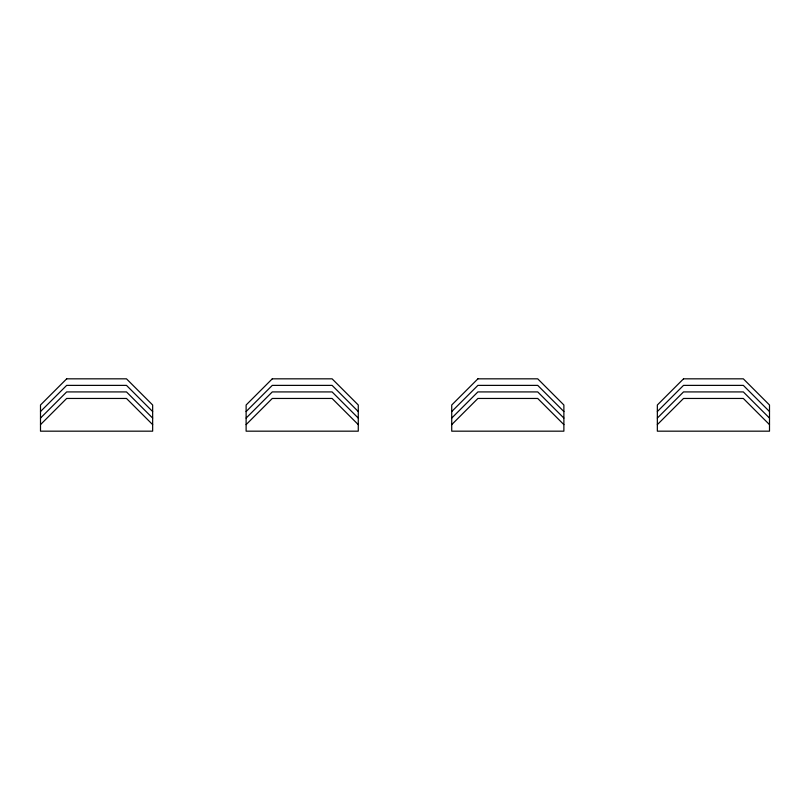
<?xml version="1.0" encoding="UTF-8"?>
<svg xmlns="http://www.w3.org/2000/svg" width="810" height="810" viewBox="0 0 810 810"><rect width="100%" height="100%" fill="white"/><g stroke="black" fill="none" stroke-linecap="round" stroke-linejoin="round"><path stroke-width="1.21" d="M40.5 411.541L66.673 385.378L126.481 385.378L152.655 411.541M40.5 418.082L66.673 391.918L126.481 391.918L152.655 418.082M40.5 424.622L66.673 398.459L126.481 398.459L152.655 424.622M246.119 411.541L272.281 385.378L332.1 385.378L358.273 411.541M246.119 418.082L272.281 391.918L332.1 391.918L358.273 418.082M246.119 424.622L272.281 398.459L332.1 398.459L358.273 424.622M451.727 411.541L477.9 385.378L537.719 385.378L563.881 411.541M451.727 418.082L477.9 391.918L537.719 391.918L563.881 418.082M451.727 424.622L477.9 398.459L537.719 398.459L563.881 424.622M657.345 411.541L683.519 385.378L743.327 385.378L769.5 411.541M657.345 418.082L683.519 391.918L743.327 391.918L769.5 418.082M657.345 424.622L683.519 398.459L743.327 398.459L769.5 424.622M66.673 378.827L40.5 405L40.5 431.173L152.655 431.173L152.655 405L126.481 378.827L66.673 378.827M272.281 378.827L246.119 405L246.119 431.173L358.273 431.173L358.273 405L332.1 378.827L272.281 378.827M477.9 378.827L451.727 405L451.727 431.173L563.881 431.173L563.881 405L537.719 378.827L477.9 378.827M683.519 378.827L657.345 405L657.345 431.173L769.5 431.173L769.5 405L743.327 378.827L683.519 378.827"/></g></svg>
